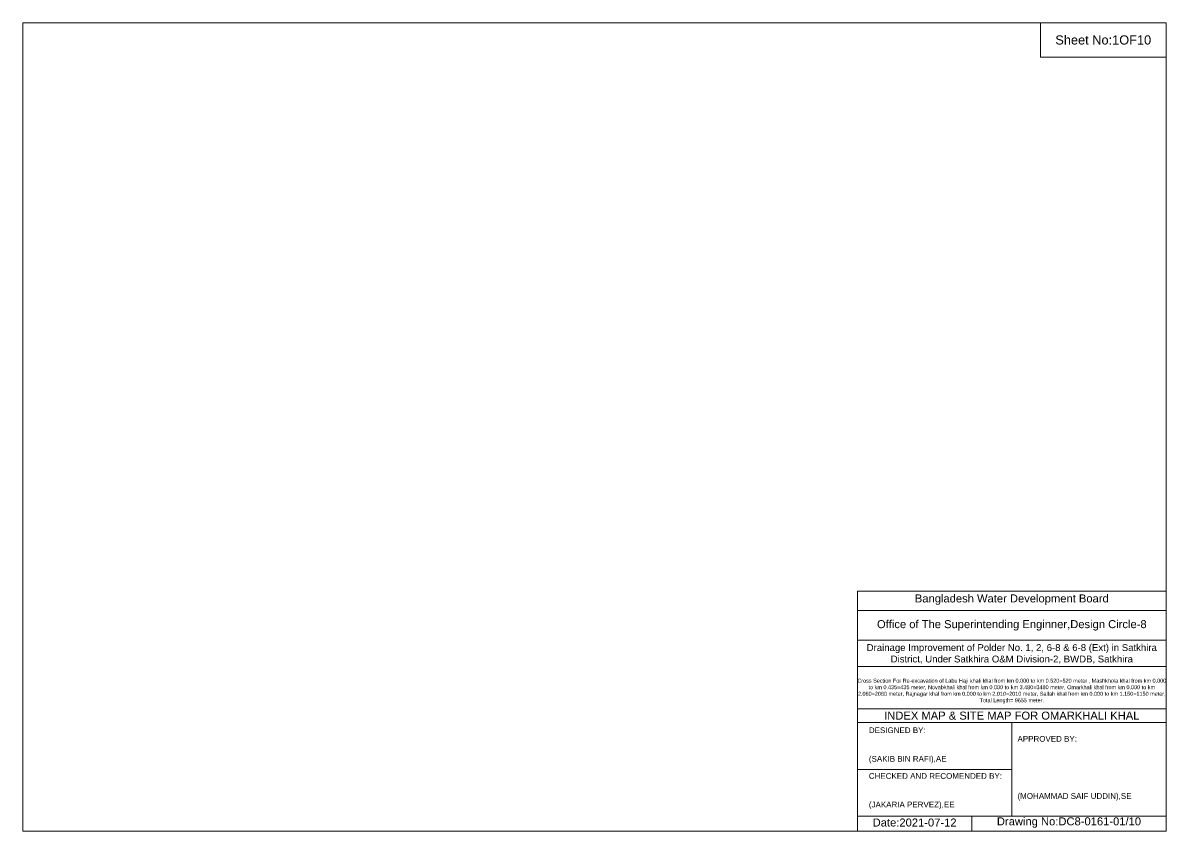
# Model space of a CAD drawing. Header units: inches. Extents: x 91000 to 648000, y -5656 to 141.
# Drawn here: x 370000 to 378000, y -5656 to 0 of the extents above; entities that cross this region are included whole.
import ezdxf

# ---------------------------------------------------------------- set-up
doc = ezdxf.new("R2010")
doc.units = ezdxf.units.IN
doc.header["$LTSCALE"] = 7
doc.header["$MEASUREMENT"] = 0
doc.layers.add('Cross Section Labels', color=7, linetype='Continuous', lineweight=9)
doc.styles.get("Standard").update_dxf_attribs({"font": 'arial.ttf'})

msp = doc.modelspace()

# ---------------------------------------------------------------- linework, layer by layer
at = {"layer": 'Cross Section Labels'}
for points in [[(370000, 0), (378000, 0), (378000, -5656), (370000, -5656)], [(377120, 0), (378000, 0), (378000, -240), (377120, -240)]]:
    msp.add_lwpolyline(points, close=True, dxfattribs=at)
for points in [[(375840, -5656), (375840, -3976), (378000, -3976)], [(375840, -4112), (378000, -4112)], [(375840, -4320), (378000, -4320)], [(375840, -4504), (378000, -4504)], [(375840, -4800), (378000, -4800)], [(375840, -4896), (378000, -4896)], [(376920, -4896), (376920, -5552)], [(375840, -5224), (376920, -5224)], [(375840, -5552), (378000, -5552)], [(376640, -5552), (376640, -5656)]]:
    msp.add_lwpolyline(points, dxfattribs=at)

# ---------------------------------------------------------------- texts
at = {"layer": 'Cross Section Labels', "attachment_point": 5}
for s, insert, char_height in [('Sheet No:1OF10', (377560, -120), 64), ('Bangladesh Water Development Board', (376920, -4036), 56), ('Office of The Superintending Enginner,Design Circle-8', (376920, -4216), 56)]:
    msp.add_mtext(s, dxfattribs=dict(at, insert=insert, char_height=char_height))
at = {"layer": 'Cross Section Labels'}
for s, insert, char_height, width, attachment_point in [('Drainage Improvement of Polder No. 1, 2, 6-8 & 6-8 (Ext) in Satkhira District, Under Satkhira O&M Division-2, BWDB, Satkhira', (376920, -4416), 48, 2240, 5), ('Cross Section For Re-excavation of Labu Haji khali khal from km 0.000 to km 0.520=520 meter , Mashkhola khal from km 0.000 to km 0.435=435 meter, Novabkhali khal from km 0.000 to km 3.480=3480 meter, Omarkhali khal from km 0.000 to km 2.060=2060 meter, Rajnagar khal from km 0.000 to km 2.010=2010 meter, Sallah khal from km 0.000 to km 1.150=1150 meter, Total Length= 9655 meter. ', (376920, -4676), 27.4148, 2160, 5), ('INDEX MAP & SITE MAP FOR OMARKHALI KHAL', (376920, -4848), 56, 2240, 5), ('DESIGNED BY:^J^J^J(SAKIB BIN RAFI),AE', (375920, -5056), 40, 1120, 4), ('APPROVED BY:^J^J^J^J^J^J(MOHAMMAD SAIF UDDIN),SE', (376960, -5216), 40, 1120, 4), ('CHECKED AND RECOMENDED BY:^J^J^J(JAKARIA PERVEZ),EE', (375920, -5376), 40, 1120, 4), ('Date:2021-07-12', (376240, -5596), 56, 1120, 5), ('Drawing No:DC8-0161-01/10', (377320, -5596), 56, 1760, 5)]:
    msp.add_mtext(s, dxfattribs=dict(at, insert=insert, char_height=char_height, width=width, attachment_point=attachment_point))

doc.saveas('drawing.dxf')
